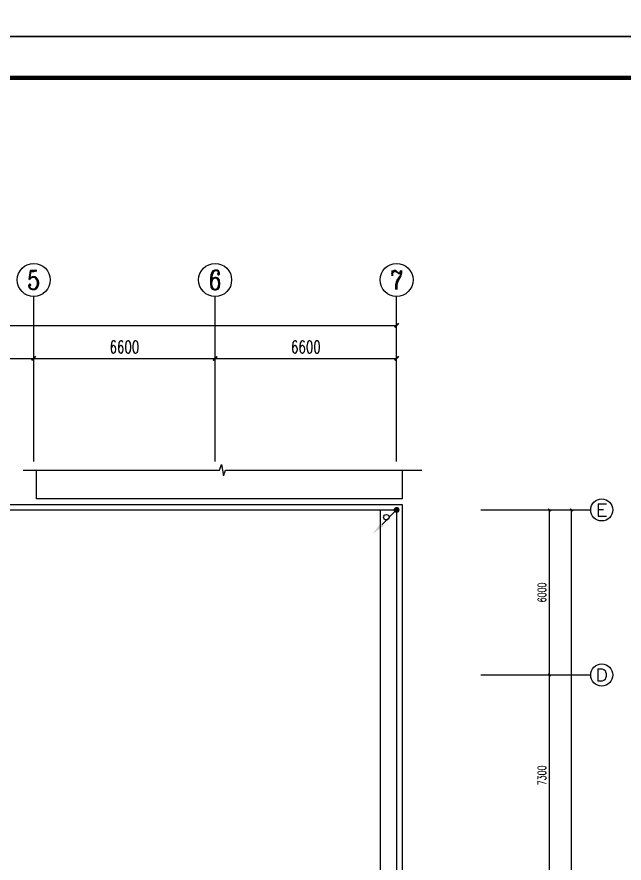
# Model space of a CAD drawing. Extents: x 185245 to 1992634, y -19957 to 755165.
# Drawn here: x 1893446 to 1915529, y 407626 to 438386 of the extents above; entities that cross this region are included whole.
import ezdxf
from ezdxf.enums import TextEntityAlignment as Align

# ---------------------------------------------------------------- set-up
doc = ezdxf.new("R2010")
doc.units = 0
doc.header["$LTSCALE"] = 1000
doc.header["$MEASUREMENT"] = 0
for name, color, linetype in [('AXIS', 3, 'Continuous'), ('AXIS_TEXT', 7, 'Continuous'), ('DIM_SYMB', 3, 'Continuous'), ('LWIRE', 4, 'Continuous'), ('PUB_TITLE', 4, 'Continuous'), ('建筑外', 2, 'Continuous'), ('线', 150, 'Continuous')]:
    doc.layers.add(name, color=color, linetype=linetype)
doc.styles.add('_TCH_AXIS', font='COMPLEX', dxfattribs={"bigfont": 'GBCBIG'})
doc.styles.add('_TCH_DIM_T3', font='SIMPLEX', dxfattribs={"width": 0.705882, "bigfont": 'GBCBIG'})
doc.styles.add('COMPLEX', font='COMPLEX')
doc.styles.get("Standard").update_dxf_attribs({"font": 'gbenor.shx', "bigfont": 'gbcbig.shx'})
doc.dimstyles.new('_TCH_ARCH&&100', dxfattribs={"dimtxt": 297.5, "dimasz": 100, "dimexe": 250, "dimexo": 300, "dimgap": 126.25, "dimtad": 1, "dimdec": 0, "dimzin": 0, "dimdsep": 46, "dimtxsty": '_TCH_DIM_T3', "dimblk": 'ARCHTICK', "dimcen": 0.09, "dimclrt": 7, "dimazin": 2, "dimtfac": 1, "dimtdec": 0, "dimtix": 1, "dimtmove": 2, "dimatfit": 3, "dimfxl": 0, "dimtolj": 1, "dimtzin": 0, "dimarcsym": 0})
doc.dimstyles.new('_TCH_ARCH&&150', dxfattribs={"dimtxt": 446.25, "dimasz": 150, "dimexe": 375, "dimexo": 450, "dimgap": 189.375, "dimtad": 1, "dimdec": 0, "dimzin": 0, "dimdsep": 46, "dimtxsty": '_TCH_DIM_T3', "dimblk": 'ARCHTICK', "dimcen": 0.09, "dimclrt": 7, "dimazin": 2, "dimtfac": 1, "dimtdec": 0, "dimtix": 1, "dimtmove": 2, "dimatfit": 3, "dimfxl": 0, "dimtolj": 1, "dimtzin": 0, "dimarcsym": 0})

# ---------------------------------------------------------------- blocks, each defined once
blk = doc.blocks.new('_AXISO')
blk.add_circle((0, 0), 0.5)
at = {"layer": 'AXIS_TEXT', "style": 'COMPLEX', "width": 1.041667}
blk.add_attdef('A', text='', height=0.56, dxfattribs=at).set_placement((-0.25, -0.28), (0.25, -0.28), align=Align.FIT)
blk = doc.blocks.new('$TelecSys$00000080')
for p, q in [((-0.7, -0.7), (0, 0)), ((0.104, 0.104), (0.104, 0.104)), ((-0.104, -0.104), (-0.104, -0.104))]:
    blk.add_line(p, q)
at = {"const_width": 0.142}
blk.add_lwpolyline([(0.071, 0, 1), (-0.071, 0, 1)], format="xyb", close=True, dxfattribs=at)
blk.add_solid([(-0.63, -0.77), (-0.77, -0.63), (-1.15, -1.15)])
at = {"width": 0.8, "flags": 9}
blk.add_attdef('A', (0, 0), '', height=0.00002, rotation=180, dxfattribs=at)
blk = doc.blocks.new('_ArchTick')
at = {"color": 0, "linetype": 'ByBlock', "const_width": 0.4}
blk.add_lwpolyline([(-0.5, -0.5), (0.5, 0.5)], dxfattribs=at)
blk = doc.blocks.new('*D86')
at = {"layer": 'AXIS', "color": 0, "lineweight": -2, "transparency": 16777216}
for p, q in [((1910617, 414464), (1913067, 414464)), ((1912817, 407164), (1912817, 414464)), ((1910617, 407164), (1913067, 407164))]:
    blk.add_line(p, q, dxfattribs=at)
at = {"layer": 'Defpoints', "color": 0, "transparency": 16777216}
for p in [(1910317, 414464), (1912817, 414464), (1910317, 407164)]:
    blk.add_point(p, dxfattribs=at)
at = {"layer": 'AXIS', "color": 0, "lineweight": -2, "transparency": 16777216, "xscale": 100, "yscale": 100, "zscale": 100}
for p, rotation in [((1912817, 414464), 90), ((1912817, 407164), 270)]:
    blk.add_blockref('_ArchTick', p, dxfattribs=dict(at, rotation=rotation))
at = {"layer": 'AXIS', "color": 7, "transparency": 16777216, "insert": (1912542, 410814), "char_height": 297.5, "attachment_point": 5, "rotation": 90, "style": '_TCH_DIM_T3'}
blk.add_mtext('\\A1;7300', dxfattribs=at)
blk = doc.blocks.new('*D87')
at = {"layer": 'AXIS', "color": 0, "lineweight": -2, "transparency": 16777216}
for p, q in [((1910617, 420464), (1913067, 420464)), ((1912817, 414464), (1912817, 420464)), ((1910617, 414464), (1913067, 414464))]:
    blk.add_line(p, q, dxfattribs=at)
at = {"layer": 'Defpoints', "color": 0, "transparency": 16777216}
for p in [(1910317, 420464), (1912817, 420464), (1910317, 414464)]:
    blk.add_point(p, dxfattribs=at)
at = {"layer": 'AXIS', "color": 0, "lineweight": -2, "transparency": 16777216, "xscale": 100, "yscale": 100, "zscale": 100}
for p, rotation in [((1912817, 420464), 90), ((1912817, 414464), 270)]:
    blk.add_blockref('_ArchTick', p, dxfattribs=dict(at, rotation=rotation))
at = {"layer": 'AXIS', "color": 7, "transparency": 16777216, "insert": (1912542, 417464), "char_height": 297.5, "attachment_point": 5, "rotation": 90, "style": '_TCH_DIM_T3'}
blk.add_mtext('\\A1;6000', dxfattribs=at)
blk = doc.blocks.new('*D88')
at = {"layer": 'AXIS', "color": 0, "lineweight": -2, "transparency": 16777216}
for p, q in [((1910617, 420464), (1913867, 420464)), ((1913617, 392564), (1913617, 420464)), ((1910617, 392564), (1913867, 392564))]:
    blk.add_line(p, q, dxfattribs=at)
at = {"layer": 'Defpoints', "color": 0, "transparency": 16777216}
for p in [(1910317, 420464), (1913617, 420464), (1910317, 392564)]:
    blk.add_point(p, dxfattribs=at)
at = {"layer": 'AXIS', "color": 0, "lineweight": -2, "transparency": 16777216, "xscale": 100, "yscale": 100, "zscale": 100}
for p, rotation in [((1913617, 420464), 90), ((1913617, 392564), 270)]:
    blk.add_blockref('_ArchTick', p, dxfattribs=dict(at, rotation=rotation))
at = {"layer": 'AXIS', "color": 7, "transparency": 16777216, "insert": (1913342, 406514), "char_height": 297.5, "attachment_point": 5, "rotation": 90, "style": '_TCH_DIM_T3'}
blk.add_mtext('\\A1;27900', dxfattribs=at)
blk = doc.blocks.new('*D102')
at = {"layer": 'AXIS', "color": 0, "lineweight": -2, "transparency": 16777216}
for p, q in [((1887456, 422673), (1887456, 426348)), ((1894056, 422673), (1894056, 426348)), ((1887456, 425973), (1894056, 425973))]:
    blk.add_line(p, q, dxfattribs=at)
at = {"layer": 'Defpoints', "color": 0, "transparency": 16777216}
for p in [(1894056, 425973), (1887456, 422223), (1894056, 422223)]:
    blk.add_point(p, dxfattribs=at)
at = {"layer": 'AXIS', "color": 0, "lineweight": -2, "transparency": 16777216, "xscale": 150, "yscale": 150, "zscale": 150, "rotation": 180}
blk.add_blockref('_ArchTick', (1887456, 425973), dxfattribs=at)
at = {"layer": 'AXIS', "color": 0, "lineweight": -2, "transparency": 16777216, "xscale": 150, "yscale": 150, "zscale": 150}
blk.add_blockref('_ArchTick', (1894056, 425973), dxfattribs=at)
at = {"layer": 'AXIS', "color": 7, "transparency": 16777216, "insert": (1890756, 426386), "char_height": 446.2, "attachment_point": 5, "style": '_TCH_DIM_T3'}
blk.add_mtext('\\A1;6600', dxfattribs=at)
blk = doc.blocks.new('*D103')
at = {"layer": 'AXIS', "color": 0, "lineweight": -2, "transparency": 16777216}
for p, q in [((1894056, 422673), (1894056, 426348)), ((1900656, 422673), (1900656, 426348)), ((1894056, 425973), (1900656, 425973))]:
    blk.add_line(p, q, dxfattribs=at)
at = {"layer": 'Defpoints', "color": 0, "transparency": 16777216}
for p in [(1900656, 425973), (1894056, 422223), (1900656, 422223)]:
    blk.add_point(p, dxfattribs=at)
at = {"layer": 'AXIS', "color": 0, "lineweight": -2, "transparency": 16777216, "xscale": 150, "yscale": 150, "zscale": 150, "rotation": 180}
blk.add_blockref('_ArchTick', (1894056, 425973), dxfattribs=at)
at = {"layer": 'AXIS', "color": 0, "lineweight": -2, "transparency": 16777216, "xscale": 150, "yscale": 150, "zscale": 150}
blk.add_blockref('_ArchTick', (1900656, 425973), dxfattribs=at)
at = {"layer": 'AXIS', "color": 7, "transparency": 16777216, "insert": (1897356, 426386), "char_height": 446.2, "attachment_point": 5, "style": '_TCH_DIM_T3'}
blk.add_mtext('\\A1;6600', dxfattribs=at)
blk = doc.blocks.new('*D104')
at = {"layer": 'AXIS', "color": 0, "lineweight": -2, "transparency": 16777216}
for p, q in [((1900656, 422673), (1900656, 426348)), ((1907256, 422673), (1907256, 426348)), ((1900656, 425973), (1907256, 425973))]:
    blk.add_line(p, q, dxfattribs=at)
at = {"layer": 'Defpoints', "color": 0, "transparency": 16777216}
for p in [(1907256, 425973), (1900656, 422223), (1907256, 422223)]:
    blk.add_point(p, dxfattribs=at)
at = {"layer": 'AXIS', "color": 0, "lineweight": -2, "transparency": 16777216, "xscale": 150, "yscale": 150, "zscale": 150, "rotation": 180}
blk.add_blockref('_ArchTick', (1900656, 425973), dxfattribs=at)
at = {"layer": 'AXIS', "color": 0, "lineweight": -2, "transparency": 16777216, "xscale": 150, "yscale": 150, "zscale": 150}
blk.add_blockref('_ArchTick', (1907256, 425973), dxfattribs=at)
at = {"layer": 'AXIS', "color": 7, "transparency": 16777216, "insert": (1903956, 426386), "char_height": 446.2, "attachment_point": 5, "style": '_TCH_DIM_T3'}
blk.add_mtext('\\A1;6600', dxfattribs=at)
blk = doc.blocks.new('*D105')
at = {"layer": 'AXIS', "color": 0, "lineweight": -2, "transparency": 16777216}
for p, q in [((1867656, 422673), (1867656, 427548)), ((1907256, 422673), (1907256, 427548)), ((1867656, 427173), (1907256, 427173))]:
    blk.add_line(p, q, dxfattribs=at)
at = {"layer": 'Defpoints', "color": 0, "transparency": 16777216}
for p in [(1907256, 427173), (1867656, 422223), (1907256, 422223)]:
    blk.add_point(p, dxfattribs=at)
at = {"layer": 'AXIS', "color": 0, "lineweight": -2, "transparency": 16777216, "xscale": 150, "yscale": 150, "zscale": 150, "rotation": 180}
blk.add_blockref('_ArchTick', (1867656, 427173), dxfattribs=at)
at = {"layer": 'AXIS', "color": 0, "lineweight": -2, "transparency": 16777216, "xscale": 150, "yscale": 150, "zscale": 150}
blk.add_blockref('_ArchTick', (1907256, 427173), dxfattribs=at)
at = {"layer": 'AXIS', "color": 7, "transparency": 16777216, "insert": (1887456, 427586), "char_height": 446.2, "attachment_point": 5, "style": '_TCH_DIM_T3'}
blk.add_mtext('\\A1;39600', dxfattribs=at)

msp = doc.modelspace()

# ---------------------------------------------------------------- linework, layer by layer
at = {"color": 252}
msp.add_circle((1906884.5, 420199.4, 0), 100, dxfattribs=at)
at = {"layer": 'AXIS'}
for p, q in [((1894056.3, 422223, 0), (1894056.3, 428223, 0)), ((1900656.3, 422223, 0), (1900656.3, 428223, 0)), ((1907256.3, 422223, 0), (1907256.3, 428223, 0))]:
    msp.add_line(p, q, dxfattribs=at)
at = {"layer": 'AXIS', "color": 3}
for p, q in [((1910317.1, 420463.5), (1914317.1, 420463.5)), ((1910317.1, 414463.5), (1914317.1, 414463.5))]:
    msp.add_line(p, q, dxfattribs=at)
at = {"layer": 'DIM_SYMB', "color": 252}
msp.add_lwpolyline([(1893672.9, 421911.3), (1900810.4, 421911.3), (1900886.9, 422121.3), (1900960.9, 421701.3), (1901035.4, 421911.3), (1908172.9, 421911.3)], dxfattribs=at)
at = {"layer": 'PUB_TITLE'}
for points in [[(1845574.4, 437673.5), (1934674.4, 437673.5), (1934674.4, 500673.5), (1845574.4, 500673.5)], [(1845574.4, 374673.5), (1934674.4, 374673.5), (1934674.4, 437673.5), (1845574.4, 437673.5)]]:
    msp.add_lwpolyline(points, close=True, dxfattribs=at)
at = {"layer": 'PUB_TITLE', "const_width": 150}
msp.add_lwpolyline([(1849324.4, 376173.5), (1933174.4, 376173.5), (1933174.4, 436173.5), (1849324.4, 436173.5)], close=True, dxfattribs=at)
at = {"layer": '建筑外', "color": 252, "elevation": 0}
msp.add_lwpolyline([(1907456.3, 421911.3), (1907456.3, 420863.5), (1894156.3, 420863.5), (1894156.3, 421911.3)], dxfattribs=at)
at = {"layer": '线', "color": 252, "elevation": 0}
for points in [[(1867456.3, 420663.5), (1907456.3, 420663.5), (1907456.3, 392363.5), (1867456.3, 392363.5)], [(1867656.3, 420463.5), (1907256.3, 420463.5), (1907256.3, 392563.5), (1867656.3, 392563.5)]]:
    msp.add_lwpolyline(points, close=True, dxfattribs=at)
for points in [[(1906656.3, 420463.5), (1906656.3, 392563.5)], [(1907256.3, 420463.5), (1907256.3, 392563.5)]]:
    msp.add_lwpolyline(points, dxfattribs=at)

# ---------------------------------------------------------------- block references
at = {"layer": 'AXIS'}
ref = msp.add_blockref('_AXISO', (1894056.3, 428823, 0), dxfattribs=dict(at, xscale=1200, yscale=1200, zscale=1200))
ref.add_attrib('A', '5', dxfattribs={"layer": 'AXIS_TEXT', "height": 698.9, "style": '_TCH_AXIS'}).set_placement((1893823.3, 428473.6, 0), (1894289.3, 428473.6, 0), align=Align.FIT)
ref = msp.add_blockref('_AXISO', (1900656.3, 428823, 0), dxfattribs=dict(at, xscale=1200, yscale=1200, zscale=1200))
ref.add_attrib('A', '6', dxfattribs={"layer": 'AXIS_TEXT', "height": 698.9, "style": '_TCH_AXIS'}).set_placement((1900423.3, 428473.6, 0), (1900889.3, 428473.6, 0), align=Align.FIT)
ref = msp.add_blockref('_AXISO', (1907256.3, 428823, 0), dxfattribs=dict(at, xscale=1200, yscale=1200, zscale=1200))
ref.add_attrib('A', '7', dxfattribs={"layer": 'AXIS_TEXT', "height": 698.9, "style": '_TCH_AXIS'}).set_placement((1907023.3, 428473.6, 0), (1907489.3, 428473.6, 0), align=Align.FIT)
at = {"layer": 'AXIS', "color": 3}
ref = msp.add_blockref('_AXISO', (1914717.1, 420463.5), dxfattribs=dict(at, xscale=800, yscale=800, zscale=800))
ref.add_attrib('A', 'E', dxfattribs={"layer": 'AXIS_TEXT', "color": 3, "height": 452.5, "style": '_TCH_AXIS', "width": 1.3125}).set_placement((1914490.9, 420237.3), (1914943.4, 420237.3), align=Align.FIT)
ref = msp.add_blockref('_AXISO', (1914717.1, 414463.5), dxfattribs=dict(at, xscale=800, yscale=800, zscale=800))
ref.add_attrib('A', 'D', dxfattribs={"layer": 'AXIS_TEXT', "color": 3, "height": 452.5, "style": '_TCH_AXIS', "width": 1.235294}).set_placement((1914490.9, 414237.3), (1914943.4, 414237.3), align=Align.FIT)
at = {"layer": 'LWIRE', "xscale": 750, "yscale": 750, "zscale": 750}
msp.add_blockref('$TelecSys$00000080', (1907256.3, 420463.5, 0), dxfattribs=at)

# ---------------------------------------------------------------- dimensions: what is measured, and where the dimension line sits
at = {"layer": 'AXIS'}
for p1, p2, distance, picture, middle in [((1867656.3, 422223), (1907256.3, 422223), 4950, '*D105', (1887456.3, 427585.5)), ((1887456.3, 422223), (1894056.3, 422223), 3750, '*D102', (1890756.3, 426385.5)), ((1894056.3, 422223), (1900656.3, 422223), 3750, '*D103', (1897356.3, 426385.5)), ((1900656.3, 422223), (1907256.3, 422223), 3750, '*D104', (1903956.3, 426385.5))]:
    dim = msp.add_aligned_dim(p1=p1, p2=p2, distance=distance, dimstyle='_TCH_ARCH&&150', dxfattribs=at)
    dim.commit()
    dim.dimension.update_dxf_attribs({"geometry": picture, "text_midpoint": middle})
at = {"layer": 'AXIS', "color": 3}
for p1, p2, distance, picture, middle in [((1910317.1, 414463.5), (1910317.1, 420463.5), -2500, '*D87', (1912542.1, 417463.5)), ((1910317.1, 392563.5), (1910317.1, 420463.5), -3300, '*D88', (1913342.1, 406513.5)), ((1910317.1, 407163.5), (1910317.1, 414463.5), -2500, '*D86', (1912542.1, 410813.5))]:
    dim = msp.add_aligned_dim(p1=p1, p2=p2, distance=distance, dimstyle='_TCH_ARCH&&100', dxfattribs=at)
    dim.commit()
    dim.dimension.update_dxf_attribs({"geometry": picture, "text_midpoint": middle})

doc.saveas('drawing.dxf')
